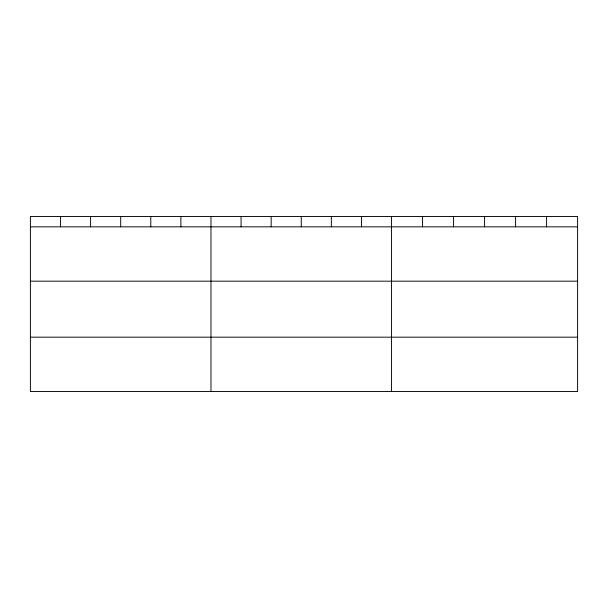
<?xml version="1.0" encoding="UTF-8"?>
<svg xmlns="http://www.w3.org/2000/svg" width="608" height="608" viewBox="0 0 608 608"><rect width="100%" height="100%" fill="white"/><g stroke="black" fill="none" stroke-linecap="round" stroke-linejoin="round"><path stroke-width="0.91" d="M30.4 226.83L577.6 226.83M30.4 281.177L577.6 281.177M30.4 337.174L577.6 337.174M546.592 216.471L546.592 226.83M515.584 216.471L515.584 226.83M484.576 216.471L484.576 226.83M453.568 216.471L453.568 226.83M422.56 216.471L422.56 226.83M391.552 216.471L391.552 391.529M361.456 216.471L361.456 226.83M331.36 216.471L331.36 226.83M301.264 216.471L301.264 226.83M271.168 216.471L271.168 226.83M241.072 216.471L241.072 226.83M210.976 216.471L210.976 391.529M180.88 216.471L180.88 226.83M150.784 216.471L150.784 226.83M120.688 216.471L120.688 226.83M90.592 216.471L90.592 226.83M60.496 216.471L60.496 226.83M577.6 216.471L30.4 216.471L30.4 391.529L577.6 391.529L577.6 216.471"/></g></svg>
